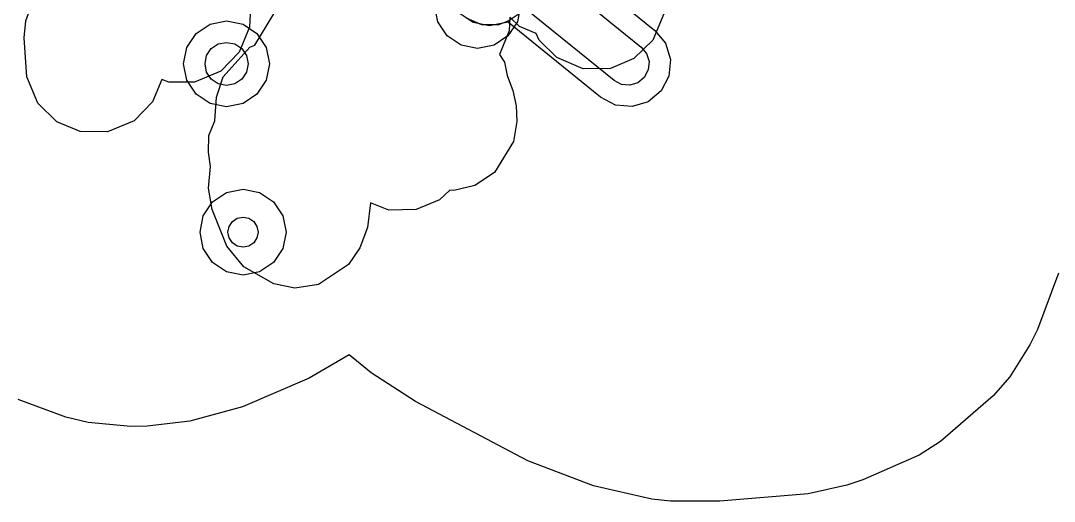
# Model space of a CAD drawing. Header units: metres. Extents: x 8738 to 9560, y -8972 to -7699.
# Drawn here: x 9148.72 to 9196.75, y -8168.59 to -8146.26 of the extents above; entities that cross this region are included whole.
import ezdxf

# ---------------------------------------------------------------- set-up
doc = ezdxf.new("R2010")
doc.units = ezdxf.units.M
doc.layers.add('AI_GREENING_EXCLUSIONS', color=1, linetype='Continuous')

msp = doc.modelspace()

# ---------------------------------------------------------------- linework, layer by layer
at = {"layer": 'AI_GREENING_EXCLUSIONS'}
for points in [[(9170.51, -8146.491), (9169.745, -8146.339), (9169.096, -8145.905), (9168.662, -8145.256), (9168.51, -8144.491), (9168.662, -8143.726), (9169.096, -8143.077), (9169.745, -8142.643), (9170.51, -8142.491), (9171.275, -8142.643), (9171.924, -8143.077), (9172.358, -8143.726), (9172.51, -8144.491), (9172.358, -8145.256), (9171.924, -8145.905), (9171.275, -8146.339), (9170.51, -8146.491)], [(9171.363, -8144.135), (9171.797, -8144.784), (9171.949, -8145.549), (9171.797, -8146.314), (9171.363, -8146.963), (9170.714, -8147.397), (9169.949, -8147.549), (9169.184, -8147.397), (9168.535, -8146.963), (9168.101, -8146.314), (9167.949, -8145.549), (9168.101, -8144.784), (9168.535, -8144.135), (9169.184, -8143.701), (9169.949, -8143.549), (9170.714, -8143.701), (9171.363, -8144.135)], [(9158.285, -8150.263), (9157.52, -8150.111), (9156.871, -8149.677), (9156.437, -8149.028), (9156.285, -8148.263), (9156.437, -8147.498), (9156.871, -8146.849), (9157.52, -8146.415), (9158.285, -8146.263), (9159.05, -8146.415), (9159.699, -8146.849), (9160.133, -8147.498), (9160.285, -8148.263), (9160.133, -8149.028), (9159.699, -8149.677), (9159.05, -8150.111), (9158.285, -8150.263)], [(9157.902, -8149.187), (9157.578, -8148.97), (9157.361, -8148.646), (9157.285, -8148.263), (9157.361, -8147.88), (9157.578, -8147.556), (9157.902, -8147.339), (9158.285, -8147.263), (9158.668, -8147.339), (9158.992, -8147.556), (9159.209, -8147.88), (9159.285, -8148.263), (9159.209, -8148.646), (9158.992, -8148.97), (9158.668, -8149.187), (9158.285, -8149.263), (9157.902, -8149.187)], [(9160.467, -8154.669), (9160.901, -8155.318), (9161.053, -8156.083), (9160.901, -8156.848), (9160.467, -8157.497), (9159.818, -8157.931), (9159.053, -8158.083), (9158.288, -8157.931), (9157.639, -8157.497), (9157.205, -8156.848), (9157.053, -8156.083), (9157.205, -8155.318), (9157.639, -8154.669), (9158.288, -8154.235), (9159.053, -8154.083), (9159.818, -8154.235), (9160.467, -8154.669)], [(9159.548, -8155.588), (9159.7, -8155.815), (9159.753, -8156.083), (9159.7, -8156.351), (9159.548, -8156.578), (9159.321, -8156.73), (9159.053, -8156.783), (9158.785, -8156.73), (9158.558, -8156.578), (9158.406, -8156.351), (9158.353, -8156.083), (9158.406, -8155.815), (9158.558, -8155.588), (9158.785, -8155.436), (9159.053, -8155.383), (9159.321, -8155.436), (9159.548, -8155.588)]]:
    msp.add_lwpolyline(points, close=True, dxfattribs=at)
for points in [[(9173.012, -8142.52), (9178.179, -8146.709), (9178.678, -8147.309), (9178.909, -8148.054), (9178.837, -8148.831), (9178.474, -8149.522), (9177.873, -8150.02), (9177.128, -8150.251), (9176.351, -8150.18), (9175.66, -8149.816), (9171.322, -8146.299), (9170.928, -8146.456), (9170.147, -8146.445), (9169.431, -8146.136)], [(9172.21, -8143.156), (9177.55, -8147.486), (9177.799, -8147.786), (9177.915, -8148.158), (9177.879, -8148.547), (9177.697, -8148.892), (9177.397, -8149.141), (9177.024, -8149.257), (9176.635, -8149.221), (9176.29, -8149.039), (9171.384, -8145.061)], [(9159.426, -8145.009), (9159.349, -8146.554), (9158.879, -8147.719), (9158.024, -8148.596), (9156.792, -8149.111), (9155.604, -8149.111), (9155.276, -8148.991), (9154.841, -8150.03), (9153.986, -8150.907), (9152.754, -8151.422), (9151.485, -8151.405), (9150.401, -8150.952), (9149.524, -8150.097), (9149.009, -8148.865), (9148.881, -8147.046), (9148.961, -8146.271), (9149.35, -8145.173)], [(9178.606, -8145.933), (9178.091, -8147.165), (9177.214, -8148.02), (9176.13, -8148.473), (9174.861, -8148.49), (9173.629, -8147.975), (9172.819, -8147.165), (9172.671, -8146.85), (9171.89, -8146.524), (9171.441, -8146.096), (9171.424, -8146.732), (9170.966, -8147.823), (9171.197, -8148.187), (9171.326, -8148.802), (9171.593, -8149.505), (9171.74, -8150.208), (9171.776, -8150.943), (9171.624, -8151.869), (9170.739, -8153.304), (9169.816, -8153.914), (9168.848, -8154.145), (9168.655, -8154.126), (9168.175, -8154.584), (9167.091, -8155.037), (9165.822, -8155.054), (9164.98, -8154.719), (9164.838, -8155.868), (9164.486, -8156.811), (9163.958, -8157.587), (9162.551, -8158.515), (9161.456, -8158.679), (9160.482, -8158.48), (9159.095, -8157.699), (9158.295, -8156.73), (9157.624, -8155.035), (9157.447, -8154.044), (9157.541, -8153.035), (9157.44, -8152.369), (9157.466, -8151.599), (9157.746, -8150.904), (9157.818, -8149.814), (9158.129, -8148.867), (9159.367, -8147.494), (9159.367, -8147.494), (9159.597, -8147.388), (9160.477, -8145.943)], [(9196.942, -8157.996), (9195.963, -8160.603), (9195.603, -8161.327), (9194.675, -8162.801), (9193.908, -8163.694), (9191.467, -8165.806), (9190.465, -8166.441), (9187.853, -8167.594), (9187.113, -8167.838), (9185.308, -8168.243), (9181.201, -8168.591), (9178.909, -8168.59), (9178.049, -8168.491), (9175.338, -8167.876), (9172.284, -8166.715), (9167.071, -8163.948), (9165.002, -8162.622), (9163.986, -8161.787), (9162.122, -8162.87), (9159.021, -8164.201), (9156.582, -8164.868), (9154.601, -8165.106), (9153.842, -8165.107), (9151.855, -8164.921), (9150.824, -8164.683), (9148.607, -8163.852)]]:
    msp.add_lwpolyline(points, dxfattribs=at)

doc.saveas('drawing.dxf')
